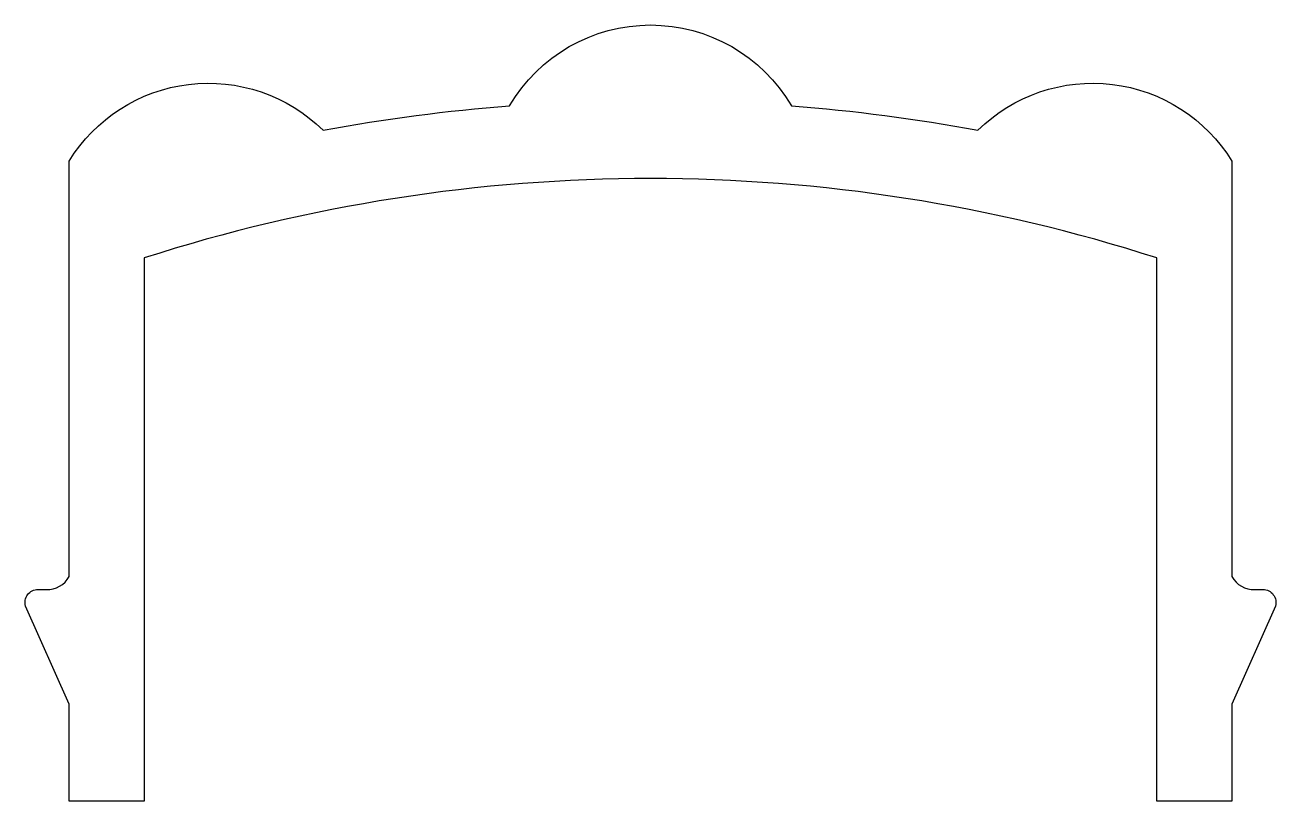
# Model space of a CAD drawing. Extents: x -366.4 to -347.3, y -15 to -3.1.
import ezdxf

# ---------------------------------------------------------------- set-up
doc = ezdxf.new("R2010")
doc.units = 0
doc.layers.add('ANA', color=7, linetype='CONTINUOUS')

msp = doc.modelspace()

# ---------------------------------------------------------------- linework, layer by layer
at = {"layer": 'ANA', "color": 0, "linetype": 'BYBLOCK'}
msp.add_lwpolyline([(-347.952, -5.215), (-347.952, -11.556), (-347.952, -11.576, 0.290631), (-347.602, -11.776), (-347.477, -11.776, -0.497574), (-347.285, -12.03), (-347.952, -13.533), (-347.952, -13.806), (-347.952, -15.015), (-349.102, -15.015), (-349.102, -6.858), (-349.102, -6.697, 0.156716), (-364.602, -6.697), (-364.602, -6.858), (-364.602, -15.015), (-365.752, -15.015), (-365.752, -13.806), (-365.752, -13.533), (-366.42, -12.03, -0.497574), (-366.227, -11.776), (-366.102, -11.776, 0.290631), (-365.752, -11.576), (-365.752, -11.556), (-365.752, -5.215, -0.483088), (-361.864, -4.743, -0.026191), (-359.009, -4.367, -0.573271), (-354.695, -4.367, -0.026191), (-351.84, -4.743, -0.483088)], format="xyb", close=True, dxfattribs=at)

doc.saveas('drawing.dxf')
